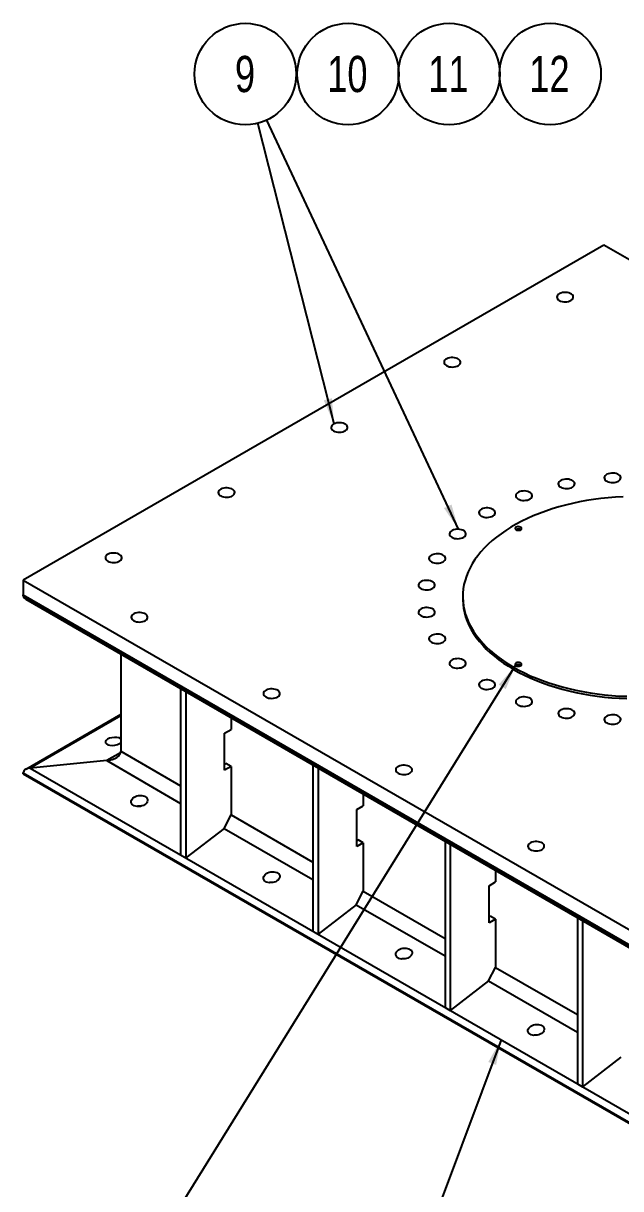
# Model space of a CAD drawing. Header units: millimetres. Extents: x 122 to 2816, y -707 to 556.
# Drawn here: x 284.8 to 328.4, y -651.1 to -565.9 of the extents above; entities that cross this region are included whole.
import ezdxf

# ---------------------------------------------------------------- set-up
doc = ezdxf.new("R2010")
doc.units = ezdxf.units.MM
doc.layers.add('FORMAT', color=7, linetype='Continuous')
doc.styles.add('SLDTEXTSTYLE7', font='TXT', dxfattribs={"width": 0.75})
doc.dimstyles.new('SLDDIMSTYLE0', dxfattribs={"dimtxt": 2.5, "dimasz": 1.852083, "dimexe": 0, "dimexo": 0.625, "dimgap": 0, "dimtad": 1, "dimdec": 0, "dimrnd": 1e-09, "dimtxsty": 'Standard', "dimsah": 1, "dimcen": 2.5, "dimazin": 3, "dimtfac": 1.852083, "dimtdec": 0, "dimtmove": 0, "dimatfit": 3, "dimfrac": 2})

# ---------------------------------------------------------------- blocks, each defined once
blk = doc.blocks.new('SW_NOTE_0_159')
at = {"layer": 'FORMAT', "color": 0}
blk.add_circle((-0.912, 3.597), 3.71, dxfattribs=at)
at = {"layer": 'FORMAT', "color": 0, "insert": (-0.938, 4.924), "char_height": 2.646, "attachment_point": 2, "style": 'SLDTEXTSTYLE7'}
blk.add_mtext('9', dxfattribs=at)
blk = doc.blocks.new('SW_NOTE_0_161')
at = {"layer": 'FORMAT', "color": 0}
blk.add_circle((1.955, 2.083), 3.71, dxfattribs=at)
at = {"layer": 'FORMAT', "color": 0, "insert": (1.902, 3.411), "char_height": 2.6458, "attachment_point": 2, "style": 'SLDTEXTSTYLE7'}
blk.add_mtext('10', dxfattribs=at)
blk = doc.blocks.new('SW_NOTE_0_162')
at = {"layer": 'FORMAT', "color": 0}
blk.add_circle((1.955, 2.083), 3.71, dxfattribs=at)
at = {"layer": 'FORMAT', "color": 0, "insert": (1.902, 3.411), "char_height": 2.6458, "attachment_point": 2, "style": 'SLDTEXTSTYLE7'}
blk.add_mtext('11', dxfattribs=at)
blk = doc.blocks.new('SW_NOTE_0_163')
at = {"layer": 'FORMAT', "color": 0}
blk.add_circle((1.955, 2.083), 3.71, dxfattribs=at)
at = {"layer": 'FORMAT', "color": 0, "insert": (1.902, 3.411), "char_height": 2.6458, "attachment_point": 2, "style": 'SLDTEXTSTYLE7'}
blk.add_mtext('12', dxfattribs=at)

msp = doc.modelspace()

# ---------------------------------------------------------------- linework, layer by layer
at = {"color": 7, "linetype": 'Continuous', "lineweight": 25}
for p, q in [((327.205282, -582.115577), (284.778875, -606.60782)), ((343.920992, -591.765351), (327.205282, -582.115577)), ((284.778875, -606.60782), (336.633372, -636.542784)), ((284.778875, -606.60782), (284.778875, -607.696541)), ((284.778875, -607.696541), (336.633372, -637.631505)), ((284.778875, -607.761952), (284.778875, -607.696541)), ((284.778875, -607.761952), (336.633372, -637.696916)), ((284.958402, -608.012171), (336.633372, -637.843496)), ((316.895637, -607.805192), (316.895637, -607.9685)), ((291.897083, -612.017786), (291.897083, -619.111529)), ((296.277908, -614.546783), (296.277908, -626.689402)), ((296.655031, -614.764492), (296.655031, -626.907111)), ((291.897083, -616.439949), (284.958402, -620.445564)), ((299.9581, -616.671313), (299.9581, -617.521493)), ((299.486696, -617.793629), (299.9581, -617.521493)), ((299.486696, -620.515431), (299.486696, -617.793629)), ((290.872941, -619.809568), (285.290945, -620.346764)), ((299.580977, -620.025586), (299.486696, -620.080014)), ((299.9581, -620.243295), (299.580977, -620.025586)), ((305.941701, -620.125572), (305.941701, -632.268191)), ((284.778875, -620.695783), (336.633372, -650.630747)), ((284.778875, -620.761194), (284.778875, -620.695783)), ((284.778875, -620.761194), (336.633372, -650.696158)), ((285.290945, -620.346764), (336.633372, -649.986116)), ((299.9581, -620.243295), (299.486696, -620.515431)), ((299.9581, -620.243295), (299.9581, -623.765055)), ((306.318824, -620.34328), (306.318824, -632.4859)), ((309.621893, -622.250101), (309.621893, -623.100281)), ((309.150488, -623.372417), (309.621893, -623.100281)), ((309.150488, -626.09422), (309.150488, -623.372417)), ((299.446029, -624.758706), (299.9581, -623.765055)), ((299.446029, -624.758706), (296.655031, -626.907111)), ((309.244769, -625.604375), (309.150488, -625.658802)), ((309.621893, -625.822084), (309.150488, -626.09422)), ((309.621893, -625.822084), (309.244769, -625.604375)), ((309.621893, -625.822084), (309.621893, -629.343844)), ((315.605493, -625.70436), (315.605493, -637.84698)), ((315.982617, -625.922069), (315.982617, -638.064688)), ((296.277908, -626.689402), (296.655031, -626.907111)), ((319.285686, -627.82889), (319.285686, -628.67907)), ((318.814281, -628.951206), (319.285686, -628.67907)), ((309.109822, -630.337495), (309.621893, -629.343844)), ((318.814281, -631.673009), (318.814281, -628.951206)), ((309.109822, -630.337495), (306.318824, -632.4859)), ((318.908562, -631.183164), (318.814281, -631.237591)), ((319.285686, -631.400873), (318.908562, -631.183164)), ((319.285686, -631.400873), (318.814281, -631.673009)), ((319.285686, -631.400873), (319.285686, -634.922633)), ((325.269286, -631.283149), (325.269286, -643.425768)), ((325.64641, -631.500858), (325.64641, -643.643477)), ((305.941701, -632.268191), (306.318824, -632.4859)), ((318.773615, -635.916284), (319.285686, -634.922633)), ((318.773615, -635.916284), (315.982617, -638.064688)), ((315.605493, -637.84698), (315.982617, -638.064688)), ((328.437407, -641.495072), (325.64641, -643.643477)), ((325.269286, -643.425768), (325.64641, -643.643477))]:
    msp.add_line(p, q, dxfattribs=at)
at = {"color": 8, "linetype": 'Continuous', "lineweight": 25}
for p, q in [((291.897083, -616.533122), (285.290945, -620.346764)), ((291.880371, -619.227991), (290.872941, -619.809568)), ((291.897083, -619.111529), (296.277908, -621.640525)), ((290.872941, -619.809568), (296.277908, -622.929788)), ((299.9581, -623.765055), (305.941701, -627.219314)), ((299.446029, -624.758706), (305.941701, -628.508577)), ((309.621893, -629.343844), (315.605493, -632.798103)), ((309.109822, -630.337495), (315.605493, -634.087366)), ((319.285686, -634.922633), (325.269286, -638.376892)), ((318.773615, -635.916284), (325.269286, -639.666155))]:
    msp.add_line(p, q, dxfattribs=at)
at = {"color": 7, "linetype": 'Continuous', "lineweight": 25, "flags": 128}
for points in [[(323.95259, -586.170404), (324.046679, -586.214693), (324.154285, -586.247141), (324.271003, -586.266421), (324.392054, -586.271743), (324.512483, -586.262888), (324.62736, -586.240221), (324.731981, -586.204667), (324.822063, -586.157684), (324.893918, -586.101195), (324.944604, -586.037511), (324.972047, -585.969242), (324.975122, -585.89918), (324.953704, -585.830196), (324.90867, -585.765112), (324.841864, -585.706594), (324.75602, -585.657037), (324.654652, -585.61847), (324.541912, -585.592473), (324.422414, -585.580109), (324.301051, -585.581884), (324.182792, -585.597726), (324.072477, -585.626987), (323.974624, -585.668468), (323.893237, -585.720471), (323.831651, -585.780868), (323.792385, -585.847184), (323.777047, -585.916707), (323.786265, -585.986588), (323.819663, -586.053968), (323.875871, -586.116088), (323.95259, -586.170404)], [(315.703011, -590.932784), (315.7971, -590.977073), (315.904706, -591.009522), (316.021423, -591.028802), (316.142475, -591.034123), (316.262904, -591.025269), (316.377781, -591.002601), (316.482402, -590.967048), (316.572483, -590.920065), (316.644339, -590.863575), (316.695025, -590.799892), (316.722468, -590.731622), (316.725543, -590.661561), (316.704125, -590.592576), (316.659091, -590.527493), (316.592285, -590.468975), (316.506441, -590.419418), (316.405073, -590.380851), (316.292333, -590.354854), (316.172835, -590.342489), (316.051472, -590.344265), (315.933213, -590.360107), (315.822898, -590.389368), (315.725044, -590.430849), (315.643658, -590.482852), (315.582072, -590.543248), (315.542806, -590.609565), (315.527468, -590.679087), (315.536686, -590.748969), (315.570084, -590.816349), (315.626292, -590.878468), (315.703011, -590.932784)], [(307.453432, -595.695165), (307.547521, -595.739454), (307.655126, -595.771903), (307.771844, -595.791182), (307.892896, -595.796504), (308.013325, -595.78765), (308.128202, -595.764982), (308.232822, -595.729429), (308.322904, -595.682446), (308.394759, -595.625956), (308.445446, -595.562273), (308.472888, -595.494003), (308.475964, -595.423941), (308.454546, -595.354957), (308.409512, -595.289873), (308.342706, -595.231355), (308.256861, -595.181798), (308.155494, -595.143232), (308.042754, -595.117234), (307.923256, -595.10487), (307.801893, -595.106645), (307.683633, -595.122488), (307.573319, -595.151748), (307.475465, -595.193229), (307.394079, -595.245233), (307.332493, -595.305629), (307.293226, -595.371946), (307.277889, -595.441468), (307.287107, -595.51135), (307.320504, -595.578729), (307.376713, -595.640849), (307.453432, -595.695165)], [(327.413787, -599.379092), (327.507876, -599.423381), (327.615481, -599.455829), (327.732199, -599.475109), (327.853251, -599.480431), (327.97368, -599.471577), (328.088557, -599.448909), (328.193177, -599.413356), (328.283259, -599.366372), (328.355114, -599.309883), (328.405801, -599.2462), (328.433244, -599.17793), (328.436319, -599.107868), (328.414901, -599.038884), (328.369867, -598.9738), (328.303061, -598.915282), (328.217216, -598.865725), (328.115849, -598.827159), (328.003109, -598.801161), (327.883611, -598.788797), (327.762248, -598.790572), (327.643988, -598.806415), (327.533674, -598.835675), (327.43582, -598.877156), (327.354434, -598.929159), (327.292848, -598.989556), (327.253582, -599.055873), (327.238244, -599.125395), (327.247462, -599.195276), (327.280859, -599.262656), (327.337068, -599.324776), (327.413787, -599.379092)], [(324.051743, -599.822082), (324.145831, -599.866371), (324.253437, -599.89882), (324.370155, -599.918099), (324.491206, -599.923421), (324.611635, -599.914567), (324.726512, -599.891899), (324.831133, -599.856346), (324.921215, -599.809363), (324.99307, -599.752873), (325.043756, -599.68919), (325.071199, -599.62092), (325.074274, -599.550859), (325.052857, -599.481874), (325.007823, -599.41679), (324.941016, -599.358272), (324.855172, -599.308715), (324.753805, -599.270149), (324.641064, -599.244151), (324.521566, -599.231787), (324.400203, -599.233562), (324.281944, -599.249405), (324.171629, -599.278665), (324.073776, -599.320146), (323.99239, -599.37215), (323.930803, -599.432546), (323.891537, -599.498863), (323.876199, -599.568385), (323.885418, -599.638267), (323.918815, -599.705646), (323.975024, -599.767766), (324.051743, -599.822082)], [(299.203853, -600.457546), (299.297941, -600.501835), (299.405547, -600.534283), (299.522265, -600.553563), (299.643317, -600.558885), (299.763746, -600.55003), (299.878622, -600.527363), (299.983243, -600.491809), (300.073325, -600.444826), (300.14518, -600.388337), (300.195867, -600.324653), (300.223309, -600.256383), (300.226385, -600.186322), (300.204967, -600.117337), (300.159933, -600.052254), (300.093126, -599.993736), (300.007282, -599.944179), (299.905915, -599.905612), (299.793175, -599.879615), (299.673677, -599.867251), (299.552314, -599.869026), (299.434054, -599.884868), (299.32374, -599.914129), (299.225886, -599.95561), (299.1445, -600.007613), (299.082913, -600.06801), (299.043647, -600.134326), (299.02831, -600.203849), (299.037528, -600.27373), (299.070925, -600.34111), (299.127134, -600.40323), (299.203853, -600.457546)], [(328.609252, -600.513609), (328.066731, -600.54403), (327.526979, -600.587897), (326.990996, -600.64513), (326.459775, -600.715621), (325.934299, -600.79924), (325.415541, -600.895832), (324.904462, -601.005219), (324.402008, -601.127199), (323.90911, -601.261544), (323.42668, -601.408006), (322.955613, -601.566315), (322.496779, -601.736177), (322.051029, -601.917277), (321.619188, -602.10928), (321.202056, -602.311831), (320.800405, -602.524554), (320.414979, -602.747055), (320.046492, -602.978923), (319.695626, -603.219729), (319.36303, -603.469025), (319.049322, -603.726351), (318.755081, -603.99123), (318.480853, -604.263172), (318.227145, -604.541673), (317.994427, -604.826217), (317.78313, -605.116277), (317.593645, -605.411317), (317.426324, -605.710789), (317.281475, -606.01414), (317.159368, -606.320808), (317.060228, -606.630224), (316.98424, -606.941816), (316.931543, -607.255007), (316.902235, -607.569216), (316.896371, -607.883863), (316.913961, -608.198364), (316.954973, -608.512137), (317.01933, -608.8246), (317.106915, -609.135176), (317.217564, -609.44329), (317.351073, -609.748369), (317.507194, -610.049851), (317.685638, -610.347176), (317.886075, -610.639794), (318.108134, -610.927162), (318.351403, -611.20875), (318.615433, -611.484035), (318.899733, -611.752507), (319.203778, -612.01367), (319.527005, -612.26704), (319.868815, -612.512148), (320.228574, -612.748539), (320.605618, -612.975777), (320.605618, -612.975777)], [(320.944746, -600.685849), (321.038835, -600.730138), (321.14644, -600.762587), (321.263158, -600.781867), (321.38421, -600.787188), (321.504639, -600.778334), (321.619516, -600.755666), (321.724136, -600.720113), (321.814218, -600.67313), (321.886073, -600.61664), (321.93676, -600.552957), (321.964202, -600.484687), (321.967278, -600.414626), (321.94586, -600.345641), (321.900826, -600.280557), (321.83402, -600.222039), (321.748175, -600.172483), (321.646808, -600.133916), (321.534068, -600.107918), (321.41457, -600.095554), (321.293207, -600.09733), (321.174947, -600.113172), (321.064633, -600.142433), (320.966779, -600.183914), (320.885393, -600.235917), (320.823806, -600.296313), (320.78454, -600.36263), (320.769203, -600.432152), (320.778421, -600.502034), (320.811818, -600.569414), (320.868027, -600.631533), (320.944746, -600.685849)], [(318.248596, -601.92708), (318.342684, -601.971369), (318.45029, -602.003818), (318.567008, -602.023098), (318.688059, -602.028419), (318.808489, -602.019565), (318.923365, -601.996897), (319.027986, -601.961344), (319.118068, -601.914361), (319.189923, -601.857871), (319.240609, -601.794188), (319.268052, -601.725918), (319.271127, -601.655857), (319.24971, -601.586872), (319.204676, -601.521788), (319.137869, -601.46327), (319.052025, -601.413714), (318.950658, -601.375147), (318.837917, -601.349149), (318.71842, -601.336785), (318.597057, -601.338561), (318.478797, -601.354403), (318.368482, -601.383664), (318.270629, -601.425145), (318.189243, -601.477148), (318.127656, -601.537544), (318.08839, -601.603861), (318.073052, -601.673383), (318.082271, -601.743265), (318.115668, -601.810645), (318.171877, -601.872764), (318.248596, -601.92708)], [(316.098487, -603.483535), (316.192576, -603.527824), (316.300182, -603.560272), (316.4169, -603.579552), (316.537951, -603.584874), (316.65838, -603.57602), (316.773257, -603.553352), (316.877878, -603.517798), (316.96796, -603.470815), (317.039815, -603.414326), (317.090501, -603.350642), (317.117944, -603.282373), (317.121019, -603.212311), (317.099602, -603.143327), (317.054567, -603.078243), (316.987761, -603.019725), (316.901917, -602.970168), (316.800549, -602.931602), (316.687809, -602.905604), (316.568311, -602.89324), (316.446948, -602.895015), (316.328689, -602.910857), (316.218374, -602.940118), (316.120521, -602.981599), (316.039135, -603.033602), (315.977548, -603.093999), (315.938282, -603.160316), (315.922944, -603.229838), (315.932162, -603.299719), (315.96556, -603.367099), (316.021768, -603.429219), (316.098487, -603.483535)], [(320.79418, -602.933957), (320.856692, -602.959723), (320.93031, -602.972376), (321.007055, -602.970543), (321.078611, -602.954424), (321.137225, -602.925766), (321.176543, -602.887674), (321.192306, -602.844276), (321.182805, -602.800275), (321.14907, -602.760438), (321.094756, -602.729084), (321.02575, -602.709609), (320.949529, -602.704124), (320.874353, -602.713224), (320.808368, -602.735922), (320.758726, -602.769758), (320.730804, -602.811067), (320.72763, -602.855371), (320.749547, -602.897869), (320.79418, -602.933957)], [(290.954274, -605.219926), (291.048362, -605.264215), (291.155968, -605.296664), (291.272686, -605.315944), (291.393738, -605.321265), (291.514167, -605.312411), (291.629043, -605.289743), (291.733664, -605.25419), (291.823746, -605.207207), (291.895601, -605.150717), (291.946288, -605.087034), (291.97373, -605.018764), (291.976806, -604.948703), (291.955388, -604.879718), (291.910354, -604.814635), (291.843547, -604.756116), (291.757703, -604.70656), (291.656336, -604.667993), (291.543596, -604.641995), (291.424098, -604.629631), (291.302735, -604.631407), (291.184475, -604.647249), (291.07416, -604.67651), (290.976307, -604.717991), (290.894921, -604.769994), (290.833334, -604.83039), (290.794068, -604.896707), (290.778731, -604.966229), (290.787949, -605.036111), (290.821346, -605.103491), (290.877555, -605.16561), (290.954274, -605.219926)], [(314.602237, -605.277166), (314.696325, -605.321455), (314.803931, -605.353903), (314.920649, -605.373183), (315.0417, -605.378505), (315.16213, -605.36965), (315.277006, -605.346983), (315.381627, -605.311429), (315.471709, -605.264446), (315.543564, -605.207957), (315.59425, -605.144273), (315.621693, -605.076003), (315.624769, -605.005942), (315.603351, -604.936957), (315.558317, -604.871874), (315.49151, -604.813356), (315.405666, -604.763799), (315.304299, -604.725232), (315.191559, -604.699235), (315.072061, -604.686871), (314.950698, -604.688646), (314.832438, -604.704488), (314.722123, -604.733749), (314.62427, -604.77523), (314.542884, -604.827233), (314.481297, -604.88763), (314.442031, -604.953946), (314.426693, -605.023469), (314.435912, -605.09335), (314.469309, -605.16073), (314.525518, -605.22285), (314.602237, -605.277166)], [(313.834872, -607.218033), (313.92896, -607.262322), (314.036566, -607.29477), (314.153284, -607.31405), (314.274336, -607.319372), (314.394765, -607.310517), (314.509642, -607.28785), (314.614262, -607.252296), (314.704344, -607.205313), (314.776199, -607.148824), (314.826886, -607.08514), (314.854328, -607.016871), (314.857404, -606.946809), (314.835986, -606.877825), (314.790952, -606.812741), (314.724146, -606.754223), (314.638301, -606.704666), (314.536934, -606.666099), (314.424194, -606.640102), (314.304696, -606.627738), (314.183333, -606.629513), (314.065073, -606.645355), (313.954759, -606.674616), (313.856905, -606.716097), (313.775519, -606.7681), (313.713932, -606.828497), (313.674666, -606.894813), (313.659329, -606.964336), (313.668547, -607.034217), (313.701944, -607.101597), (313.758153, -607.163717), (313.834872, -607.218033)], [(316.895637, -607.9685), (316.896371, -608.047171), (316.913961, -608.361672), (316.954973, -608.675445), (317.01933, -608.987909), (317.106915, -609.298485), (317.217564, -609.606598), (317.351073, -609.911678), (317.507194, -610.213159), (317.685638, -610.510484), (317.886075, -610.803102), (318.108134, -611.09047), (318.351403, -611.372058), (318.615433, -611.647343), (318.899733, -611.915816), (319.203778, -612.176979), (319.527005, -612.430349), (319.868815, -612.675456), (320.228574, -612.911848), (320.605618, -613.139085)], [(292.839892, -609.574103), (292.93398, -609.618392), (293.041586, -609.65084), (293.158304, -609.67012), (293.279356, -609.675442), (293.399785, -609.666588), (293.514661, -609.64392), (293.619282, -609.608367), (293.709364, -609.561383), (293.781219, -609.504894), (293.831906, -609.441211), (293.859348, -609.372941), (293.862424, -609.302879), (293.841006, -609.233895), (293.795972, -609.168811), (293.729165, -609.110293), (293.643321, -609.060736), (293.541954, -609.02217), (293.429214, -608.996172), (293.309716, -608.983808), (293.188353, -608.985583), (293.070093, -609.001426), (292.959779, -609.030686), (292.861925, -609.072167), (292.780539, -609.12417), (292.718952, -609.184567), (292.679686, -609.250884), (292.664349, -609.320406), (292.673567, -609.390287), (292.706964, -609.457667), (292.763173, -609.519787), (292.839892, -609.574103)], [(313.834872, -609.208813), (313.92896, -609.253102), (314.036566, -609.28555), (314.153284, -609.30483), (314.274336, -609.310152), (314.394765, -609.301298), (314.509642, -609.27863), (314.614262, -609.243076), (314.704344, -609.196093), (314.776199, -609.139604), (314.826886, -609.07592), (314.854328, -609.007651), (314.857404, -608.937589), (314.835986, -608.868605), (314.790952, -608.803521), (314.724146, -608.745003), (314.638301, -608.695446), (314.536934, -608.656879), (314.424194, -608.630882), (314.304696, -608.618518), (314.183333, -608.620293), (314.065073, -608.636135), (313.954759, -608.665396), (313.856905, -608.706877), (313.775519, -608.75888), (313.713932, -608.819277), (313.674666, -608.885593), (313.659329, -608.955116), (313.668547, -609.024997), (313.701944, -609.092377), (313.758153, -609.154497), (313.834872, -609.208813)], [(314.602237, -611.14968), (314.696325, -611.193969), (314.803931, -611.226417), (314.920649, -611.245697), (315.0417, -611.251019), (315.16213, -611.242165), (315.277006, -611.219497), (315.381627, -611.183944), (315.471709, -611.13696), (315.543564, -611.080471), (315.59425, -611.016787), (315.621693, -610.948518), (315.624769, -610.878456), (315.603351, -610.809472), (315.558317, -610.744388), (315.49151, -610.68587), (315.405666, -610.636313), (315.304299, -610.597747), (315.191559, -610.571749), (315.072061, -610.559385), (314.950698, -610.56116), (314.832438, -610.577003), (314.722123, -610.606263), (314.62427, -610.647744), (314.542884, -610.699747), (314.481297, -610.760144), (314.442031, -610.826461), (314.426693, -610.895983), (314.435912, -610.965864), (314.469309, -611.033244), (314.525518, -611.095364), (314.602237, -611.14968)], [(316.098487, -612.943311), (316.192576, -612.9876), (316.300182, -613.020048), (316.4169, -613.039328), (316.537951, -613.04465), (316.65838, -613.035795), (316.773257, -613.013128), (316.877878, -612.977574), (316.96796, -612.930591), (317.039815, -612.874102), (317.090501, -612.810418), (317.117944, -612.742148), (317.121019, -612.672087), (317.099602, -612.603102), (317.054567, -612.538019), (316.987761, -612.479501), (316.901917, -612.429944), (316.800549, -612.391377), (316.687809, -612.36538), (316.568311, -612.353016), (316.446948, -612.354791), (316.328689, -612.370633), (316.218374, -612.399894), (316.120521, -612.441375), (316.039135, -612.493378), (315.977548, -612.553775), (315.938282, -612.620091), (315.922944, -612.689614), (315.932162, -612.759495), (315.96556, -612.826875), (316.021768, -612.888995), (316.098487, -612.943311)], [(320.605618, -612.975777), (320.999248, -613.19344), (321.408734, -613.401125), (321.833319, -613.598447), (322.272216, -613.785042), (322.724613, -613.960563), (323.189671, -614.124687), (323.66653, -614.277107), (324.154307, -614.417544), (324.652098, -614.545736), (325.158982, -614.661446), (325.67402, -614.764459), (326.196258, -614.854586), (326.724729, -614.931659), (327.258454, -614.995535), (327.796446, -615.046097), (328.337708, -615.08325), (328.881237, -615.106925)], [(320.605618, -613.139085), (320.999248, -613.356748), (321.408734, -613.564433), (321.833319, -613.761755), (322.272216, -613.94835), (322.724613, -614.123872), (323.189671, -614.287995), (323.66653, -614.440416), (324.154307, -614.580852), (324.652098, -614.709044), (325.158982, -614.824754), (325.67402, -614.927767), (326.196258, -615.017894), (326.724729, -615.094967), (327.258454, -615.158843), (327.796446, -615.209405), (328.337708, -615.246558), (328.881237, -615.270234)], [(320.79418, -612.866922), (320.856692, -612.892689), (320.93031, -612.905341), (321.007055, -612.903508), (321.078611, -612.88739), (321.137225, -612.858732), (321.176543, -612.82064), (321.192306, -612.777241), (321.182805, -612.73324), (321.14907, -612.693404), (321.094756, -612.662049), (321.02575, -612.642574), (320.949529, -612.637089), (320.874353, -612.646189), (320.808368, -612.668887), (320.758726, -612.702724), (320.730804, -612.744032), (320.72763, -612.788336), (320.749547, -612.830835), (320.79418, -612.866922)], [(318.248596, -614.499765), (318.342684, -614.544054), (318.45029, -614.576503), (318.567008, -614.595783), (318.688059, -614.601104), (318.808489, -614.59225), (318.923365, -614.569582), (319.027986, -614.534029), (319.118068, -614.487046), (319.189923, -614.430556), (319.240609, -614.366873), (319.268052, -614.298603), (319.271127, -614.228542), (319.24971, -614.159557), (319.204676, -614.094473), (319.137869, -614.035955), (319.052025, -613.986399), (318.950658, -613.947832), (318.837917, -613.921834), (318.71842, -613.90947), (318.597057, -613.911246), (318.478797, -613.927088), (318.368482, -613.956349), (318.270629, -613.99783), (318.189243, -614.049833), (318.127656, -614.110229), (318.08839, -614.176546), (318.073052, -614.246068), (318.082271, -614.31595), (318.115668, -614.38333), (318.171877, -614.445449), (318.248596, -614.499765)], [(302.503685, -615.152892), (302.597773, -615.197181), (302.705379, -615.229629), (302.822097, -615.248909), (302.943148, -615.254231), (303.063578, -615.245376), (303.178454, -615.222709), (303.283075, -615.187155), (303.373157, -615.140172), (303.445012, -615.083683), (303.495698, -615.019999), (303.523141, -614.951729), (303.526216, -614.881668), (303.504799, -614.812683), (303.459765, -614.7476), (303.392958, -614.689082), (303.307114, -614.639525), (303.205747, -614.600958), (303.093006, -614.574961), (302.973509, -614.562597), (302.852146, -614.564372), (302.733886, -614.580214), (302.623571, -614.609475), (302.525718, -614.650956), (302.444332, -614.702959), (302.382745, -614.763356), (302.343479, -614.829672), (302.328141, -614.899195), (302.33736, -614.969076), (302.370757, -615.036456), (302.426966, -615.098576), (302.503685, -615.152892)], [(320.944746, -615.740996), (321.038835, -615.785285), (321.14644, -615.817734), (321.263158, -615.837014), (321.38421, -615.842335), (321.504639, -615.833481), (321.619516, -615.810813), (321.724136, -615.77526), (321.814218, -615.728277), (321.886073, -615.671787), (321.93676, -615.608104), (321.964202, -615.539834), (321.967278, -615.469773), (321.94586, -615.400788), (321.900826, -615.335704), (321.83402, -615.277186), (321.748175, -615.22763), (321.646808, -615.189063), (321.534068, -615.163065), (321.41457, -615.150701), (321.293207, -615.152477), (321.174947, -615.168319), (321.064633, -615.19758), (320.966779, -615.239061), (320.885393, -615.291064), (320.823806, -615.35146), (320.78454, -615.417777), (320.769203, -615.487299), (320.778421, -615.557181), (320.811818, -615.624561), (320.868027, -615.68668), (320.944746, -615.740996)], [(324.051743, -616.604763), (324.145831, -616.649052), (324.253437, -616.681501), (324.370155, -616.700781), (324.491206, -616.706102), (324.611635, -616.697248), (324.726512, -616.67458), (324.831133, -616.639027), (324.921215, -616.592044), (324.99307, -616.535554), (325.043756, -616.471871), (325.071199, -616.403601), (325.074274, -616.33354), (325.052857, -616.264555), (325.007823, -616.199472), (324.941016, -616.140954), (324.855172, -616.091397), (324.753805, -616.05283), (324.641064, -616.026832), (324.521566, -616.014468), (324.400203, -616.016244), (324.281944, -616.032086), (324.171629, -616.061347), (324.073776, -616.102828), (323.99239, -616.154831), (323.930803, -616.215227), (323.891537, -616.281544), (323.876199, -616.351066), (323.885418, -616.420948), (323.918815, -616.488328), (323.975024, -616.550447), (324.051743, -616.604763)], [(327.413787, -617.047754), (327.507876, -617.092043), (327.615481, -617.124491), (327.732199, -617.143771), (327.853251, -617.149093), (327.97368, -617.140238), (328.088557, -617.117571), (328.193177, -617.082017), (328.283259, -617.035034), (328.355114, -616.978545), (328.405801, -616.914861), (328.433244, -616.846591), (328.436319, -616.77653), (328.414901, -616.707545), (328.369867, -616.642462), (328.303061, -616.583944), (328.217216, -616.534387), (328.115849, -616.49582), (328.003109, -616.469823), (327.883611, -616.457459), (327.762248, -616.459234), (327.643988, -616.475076), (327.533674, -616.504337), (327.43582, -616.545818), (327.354434, -616.597821), (327.292848, -616.658217), (327.253582, -616.724534), (327.238244, -616.794057), (327.247462, -616.863938), (327.280859, -616.931318), (327.337068, -616.993438), (327.413787, -617.047754)], [(312.167477, -620.73168), (312.261566, -620.775969), (312.369172, -620.808418), (312.48589, -620.827698), (312.606941, -620.833019), (312.72737, -620.824165), (312.842247, -620.801497), (312.946868, -620.765944), (313.03695, -620.718961), (313.108805, -620.662471), (313.159491, -620.598788), (313.186934, -620.530518), (313.190009, -620.460457), (313.168591, -620.391472), (313.123557, -620.326389), (313.056751, -620.267871), (312.970907, -620.218314), (312.869539, -620.179747), (312.756799, -620.15375), (312.637301, -620.141385), (312.515938, -620.143161), (312.397679, -620.159003), (312.287364, -620.188264), (312.18951, -620.229745), (312.108124, -620.281748), (312.046538, -620.342144), (312.007272, -620.408461), (311.991934, -620.477983), (312.001152, -620.547865), (312.03455, -620.615245), (312.090758, -620.677364), (312.167477, -620.73168)], [(321.83127, -626.310469), (321.925358, -626.354758), (322.032964, -626.387207), (322.149682, -626.406487), (322.270734, -626.411808), (322.391163, -626.402954), (322.506039, -626.380286), (322.61066, -626.344733), (322.700742, -626.29775), (322.772597, -626.24126), (322.823284, -626.177577), (322.850726, -626.109307), (322.853802, -626.039246), (322.832384, -625.970261), (322.78735, -625.905177), (322.720543, -625.846659), (322.634699, -625.797103), (322.533332, -625.758536), (322.420592, -625.732538), (322.301094, -625.720174), (322.179731, -625.72195), (322.061471, -625.737792), (321.951157, -625.767053), (321.853303, -625.808534), (321.771917, -625.860537), (321.71033, -625.920933), (321.671064, -625.98725), (321.655727, -626.056772), (321.664945, -626.126654), (321.698342, -626.194034), (321.754551, -626.256153), (321.83127, -626.310469)]]:
    msp.add_lwpolyline(points, dxfattribs=at)
at = {"color": 7, "linetype": 'Continuous', "lineweight": 25}
for centre, radius, start, end in [((320.95929, -603.200026), 0.335698, 56.82414103, 123.5837939), ((320.959172, -603.166065), 0.28268, 54.79047248, 125.20952755), ((320.959172, -613.132368), 0.335113, 56.37411042, 123.62588958), ((320.959172, -613.099031), 0.28268, 54.79047372, 125.20952628), ((293.264401, -624.156406), 1.020272, 83.98061692, 101.10578455), ((302.928194, -629.735195), 1.020272, 83.98061693, 101.10578455), ((312.591987, -635.313983), 1.020272, 83.98061692, 101.10578455), ((322.255779, -640.892772), 1.020272, 83.98061692, 101.10578455)]:
    msp.add_arc(centre, radius, start, end, dxfattribs=at)
for centre, major_axis, ratio, start_param, end_param in [((285.391701, -607.761952), (0.612826, 0), 0.577381545, 3.141592654, 3.927072081), ((285.391701, -607.761952), (0.612826, 0), 0.577381545, 3.141592654, 3.927072081), ((291.378538, -618.400294), (0.598948, 0.074729), 0.475342881, 0.467917684, 5.438549435), ((290.671431, -619.111529), (1.225652, 0), 0.577381545, 4.877549488, 6.283185307), ((290.671431, -619.111529), (1.225652, 0), 0.577381545, 4.877549488, 6.283185307), ((291.378538, -618.400294), (0.598948, 0.074729), 0.475342881, 5.438549435, 5.696792205), ((285.391701, -620.695783), (0.612826, 0), 0.577381545, 1.735956834, 3.141592654), ((285.391701, -620.695783), (0.612826, 0), 0.577381545, 1.735956834, 3.141592654)]:
    msp.add_ellipse(centre, major_axis=major_axis, ratio=ratio, start_param=start_param, end_param=end_param, dxfattribs=at)
for centre in [(293.264156, -622.754471), (302.927949, -628.33326), (312.591741, -633.912048), (322.255534, -639.490837)]:
    msp.add_ellipse(centre, major_axis=(0.596064, 0.103577), ratio=0.662446901, dxfattribs=at)

# ---------------------------------------------------------------- block references
at = {"layer": 'FORMAT'}
for name, p in [('SW_NOTE_0_159', (301.91937, -573.215554)), ('SW_NOTE_0_161', (306.558864, -571.70172)), ('SW_NOTE_0_162', (313.943852, -571.70172)), ('SW_NOTE_0_163', (321.32884, -571.70172))]:
    msp.add_blockref(name, p, dxfattribs=at)

# ---------------------------------------------------------------- leaders
for points in [[(307.488149, -595.186799), (301.91937, -573.215554)], [(316.582847, -602.893982), (302.580698, -572.97938)], [(320.757753, -612.839675), (296.426257, -652.059333)], [(319.695006, -640.207805), (315.382684, -651.737011)]]:
    msp.add_leader(points, dimstyle='SLDDIMSTYLE0', dxfattribs=at)

doc.saveas('drawing.dxf')
